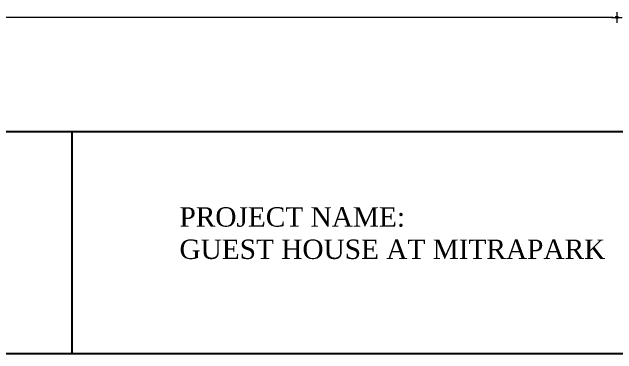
# Model space of a CAD drawing. Header units: inches. Extents: x 57837 to 133168, y 6972 to 27776.
# Drawn here: x 69201 to 69886, y 17931 to 18319 of the extents above; entities that cross this region are included whole.
import ezdxf

# ---------------------------------------------------------------- set-up
doc = ezdxf.new("R2010")
doc.units = ezdxf.units.IN
doc.header["$MEASUREMENT"] = 0
doc.layers.add('DIM', color=2, linetype='Continuous', lineweight=13)
doc.styles.get("Standard").update_dxf_attribs({"font": 'ARIALN.TTF', "height": 7})

msp = doc.modelspace()

# ---------------------------------------------------------------- hatches: boundary and pattern name
at = {"lineweight": 13}
h = msp.add_hatch(color=256, dxfattribs=at)
edge = h.paths.add_edge_path()
edge.add_arc((69886.32, 18312.8), 1.42, 0, 360)

# ---------------------------------------------------------------- linework, layer by layer
for p, q in [((69886.32, 18318.8), (69886.32, 18306.8)), ((69880.32, 18312.8), (69892.32, 18312.8))]:
    msp.add_line(p, q, dxfattribs=at)
for p, q in [((70517.87, 18183.02), (67637.87, 18183.02)), ((69268.95, 18183.02), (68462.03, 18183.02)), ((69268.95, 17931.09), (69268.95, 18183.02))]:
    msp.add_line(p, q)
at = {"color": 1}
msp.add_line((70517.87, 17931.09), (67637.87, 17931.09), dxfattribs=at)
at = {"lineweight": 13}
msp.add_circle((69886.32, 18312.8), 1.42, dxfattribs=at)
at = {"layer": 'DIM'}
msp.add_line((69882.32, 18312.8), (67911.78, 18312.8), dxfattribs=at)

# ---------------------------------------------------------------- texts
at = {"insert": (69390.49, 18097.46), "char_height": 22, "width": 526.9594, "attachment_point": 1}
msp.add_mtext('{\\fTimes New Roman|b0|i0|c0|p18;PROJECT NAME:\\PGUEST HOUSE AT MITRAPARK}', dxfattribs=at)

doc.saveas('drawing.dxf')
